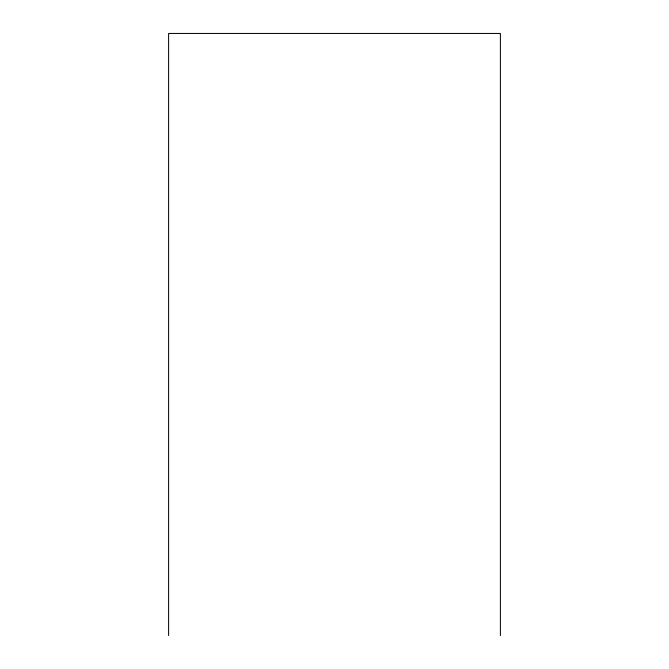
<?xml version="1.0" encoding="UTF-8"?>
<svg xmlns="http://www.w3.org/2000/svg" width="669" height="669" viewBox="0 0 669 669"><rect width="100%" height="100%" fill="white"/><g stroke="black" fill="none" stroke-linecap="round" stroke-linejoin="round"><path stroke-width="1" d="M500.395 635.55L500.395 33.45L168.605 33.45L168.605 635.55"/></g></svg>
